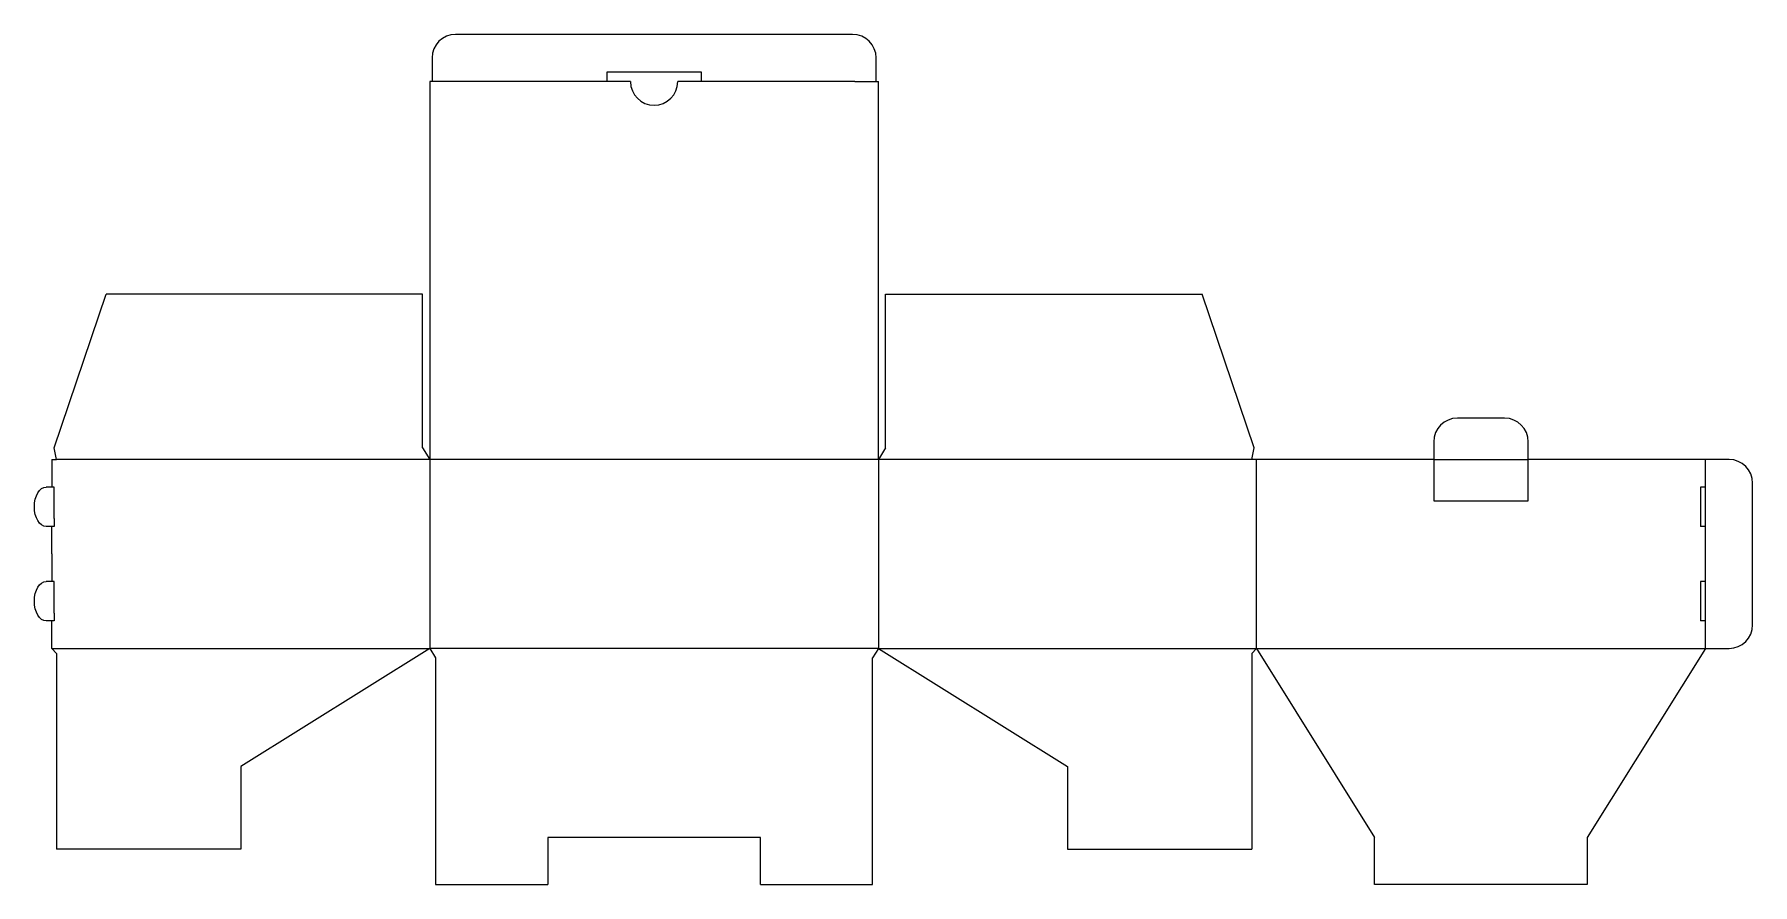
# Model space of a CAD drawing. Header units: inches. Extents: x 253 to 980, y -34 to 326.
import ezdxf

# ---------------------------------------------------------------- set-up
doc = ezdxf.new("R2010")
doc.units = ezdxf.units.IN
doc.header["$MEASUREMENT"] = 0

msp = doc.modelspace()

# ---------------------------------------------------------------- linework, layer by layer
for p, q in [((599.46, 325.66), (431.46, 325.66)), ((421.46, 315.66), (421.46, 305.66)), ((609.46, 305.66), (609.46, 315.66)), ((420.46, 305.66), (420.46, 145.66)), ((535.46, 309.66), (495.46, 309.66)), ((495.46, 309.66), (495.46, 305.66)), ((505.46, 305.66), (495.46, 305.66)), ((535.46, 305.66), (525.46, 305.66)), ((535.46, 305.66), (535.46, 309.66)), ((610.46, 145.66), (610.46, 305.66)), ((261.46, 150.66), (283.46, 215.66)), ((417.46, 215.66), (283.46, 215.66)), ((417.46, 150.66), (417.46, 215.66)), ((613.46, 215.66), (747.46, 215.66)), ((613.46, 150.66), (613.46, 215.66)), ((769.46, 150.66), (747.46, 215.66)), ((875.46, 163.16), (855.46, 163.16)), ((845.46, 153.16), (845.46, 128.16)), ((885.46, 128.16), (885.46, 153.16)), ((260.46, 145.66), (262.46, 145.66)), ((260.46, 145.66), (260.46, 134)), ((262.46, 145.66), (261.46, 150.66)), ((417.46, 150.66), (420.46, 145.66)), ((613.46, 150.66), (610.46, 145.66)), ((768.46, 145.66), (769.46, 150.66)), ((845.46, 145.66), (768.46, 145.66)), ((960.46, 145.66), (885.46, 145.66)), ((970.46, 145.66), (960.46, 145.66)), ((261.46, 134), (258.13, 134)), ((261.46, 130.66), (261.46, 134)), ((960.46, 134), (958.46, 134)), ((958.46, 134), (958.46, 117.33)), ((960.46, 117.33), (960.46, 134)), ((980.46, 75.66), (980.46, 135.66)), ((261.46, 117.33), (258.13, 117.33)), ((260.46, 105.66), (260.46, 117.33)), ((261.46, 120.66), (261.46, 117.33)), ((960.46, 117.33), (958.46, 117.33)), ((260.46, 105.66), (260.46, 94)), ((261.46, 94), (258.13, 94)), ((261.46, 90.66), (261.46, 94)), ((958.46, 94), (958.46, 77.33)), ((960.46, 94), (958.46, 94)), ((960.46, 77.33), (960.46, 94)), ((261.46, 80.66), (261.46, 77.33)), ((261.46, 77.33), (258.13, 77.33)), ((260.46, 65.66), (260.46, 77.33)), ((960.46, 77.33), (958.46, 77.33)), ((260.46, 65.66), (262.46, 63.54)), ((420.46, 65.66), (340.46, 15.66)), ((420.46, 65.66), (422.96, 61.66)), ((610.46, 65.66), (607.96, 61.66)), ((610.46, 65.66), (690.46, 15.66)), ((770.46, 65.66), (768.46, 63.54)), ((770.46, 65.66), (820.46, -14.34)), ((960.46, 65.66), (910.46, -14.34)), ((960.46, 65.66), (970.46, 65.66)), ((262.46, 63.54), (262.46, -19.34)), ((422.96, 61.66), (422.96, -34.34)), ((607.96, -34.34), (607.96, 61.66)), ((768.46, 63.54), (768.46, -19.34)), ((340.46, 15.66), (340.46, -19.34)), ((690.46, 15.66), (690.46, -19.34)), ((560.46, -14.34), (470.46, -14.34)), ((470.46, -14.34), (470.46, -34.34)), ((560.46, -34.34), (560.46, -14.34)), ((820.46, -34.34), (820.46, -14.34)), ((910.46, -14.34), (910.46, -34.34)), ((340.46, -19.34), (262.46, -19.34)), ((690.46, -19.34), (768.46, -19.34)), ((422.96, -34.34), (470.46, -34.34)), ((560.46, -34.34), (607.96, -34.34)), ((910.46, -34.34), (820.46, -34.34))]:
    msp.add_line(p, q)
at = {"color": 7}
for p, q in [((430.46, 305.66), (420.46, 305.66)), ((600.46, 305.66), (610.46, 305.66))]:
    msp.add_line(p, q, dxfattribs=at)
at = {"color": 6}
for p, q in [((495.46, 305.66), (430.46, 305.66)), ((600.46, 305.66), (535.46, 305.66)), ((420.46, 145.66), (262.46, 145.66)), ((610.46, 145.66), (420.46, 145.66)), ((420.46, 145.66), (420.46, 65.66)), ((768.46, 145.66), (610.46, 145.66)), ((610.46, 145.66), (610.46, 65.66)), ((770.46, 65.66), (770.46, 145.66)), ((845.46, 145.66), (885.46, 145.66)), ((960.46, 134), (960.46, 145.66)), ((261.46, 120.66), (261.46, 130.66)), ((845.46, 128.16), (885.46, 128.16)), ((960.46, 105.66), (960.46, 117.33)), ((960.46, 94), (960.46, 105.66)), ((261.46, 80.66), (261.46, 90.66)), ((960.46, 65.66), (960.46, 77.33)), ((260.46, 65.66), (420.46, 65.66)), ((610.46, 65.66), (420.46, 65.66)), ((610.46, 65.66), (770.46, 65.66)), ((770.46, 65.66), (960.46, 65.66))]:
    msp.add_line(p, q, dxfattribs=at)
for centre, start, end in [((431.46, 315.66), 90, 180), ((599.46, 315.66), 0, 90), ((515.46, 305.66), 180, 0), ((855.46, 153.16), 90, 180), ((875.46, 153.16), 0, 90), ((970.46, 135.66), 0, 90), ((970.46, 75.66), 270, 0)]:
    msp.add_arc(centre, 10, start, end)
at = {"extrusion": (0, 0, -1)}
for centre in [(258.13, 125.66), (258.13, 85.66)]:
    msp.add_ellipse(centre, major_axis=(0, 8.33), ratio=0.6, start_param=3.141593, end_param=6.283185, dxfattribs=at)

doc.saveas('drawing.dxf')
